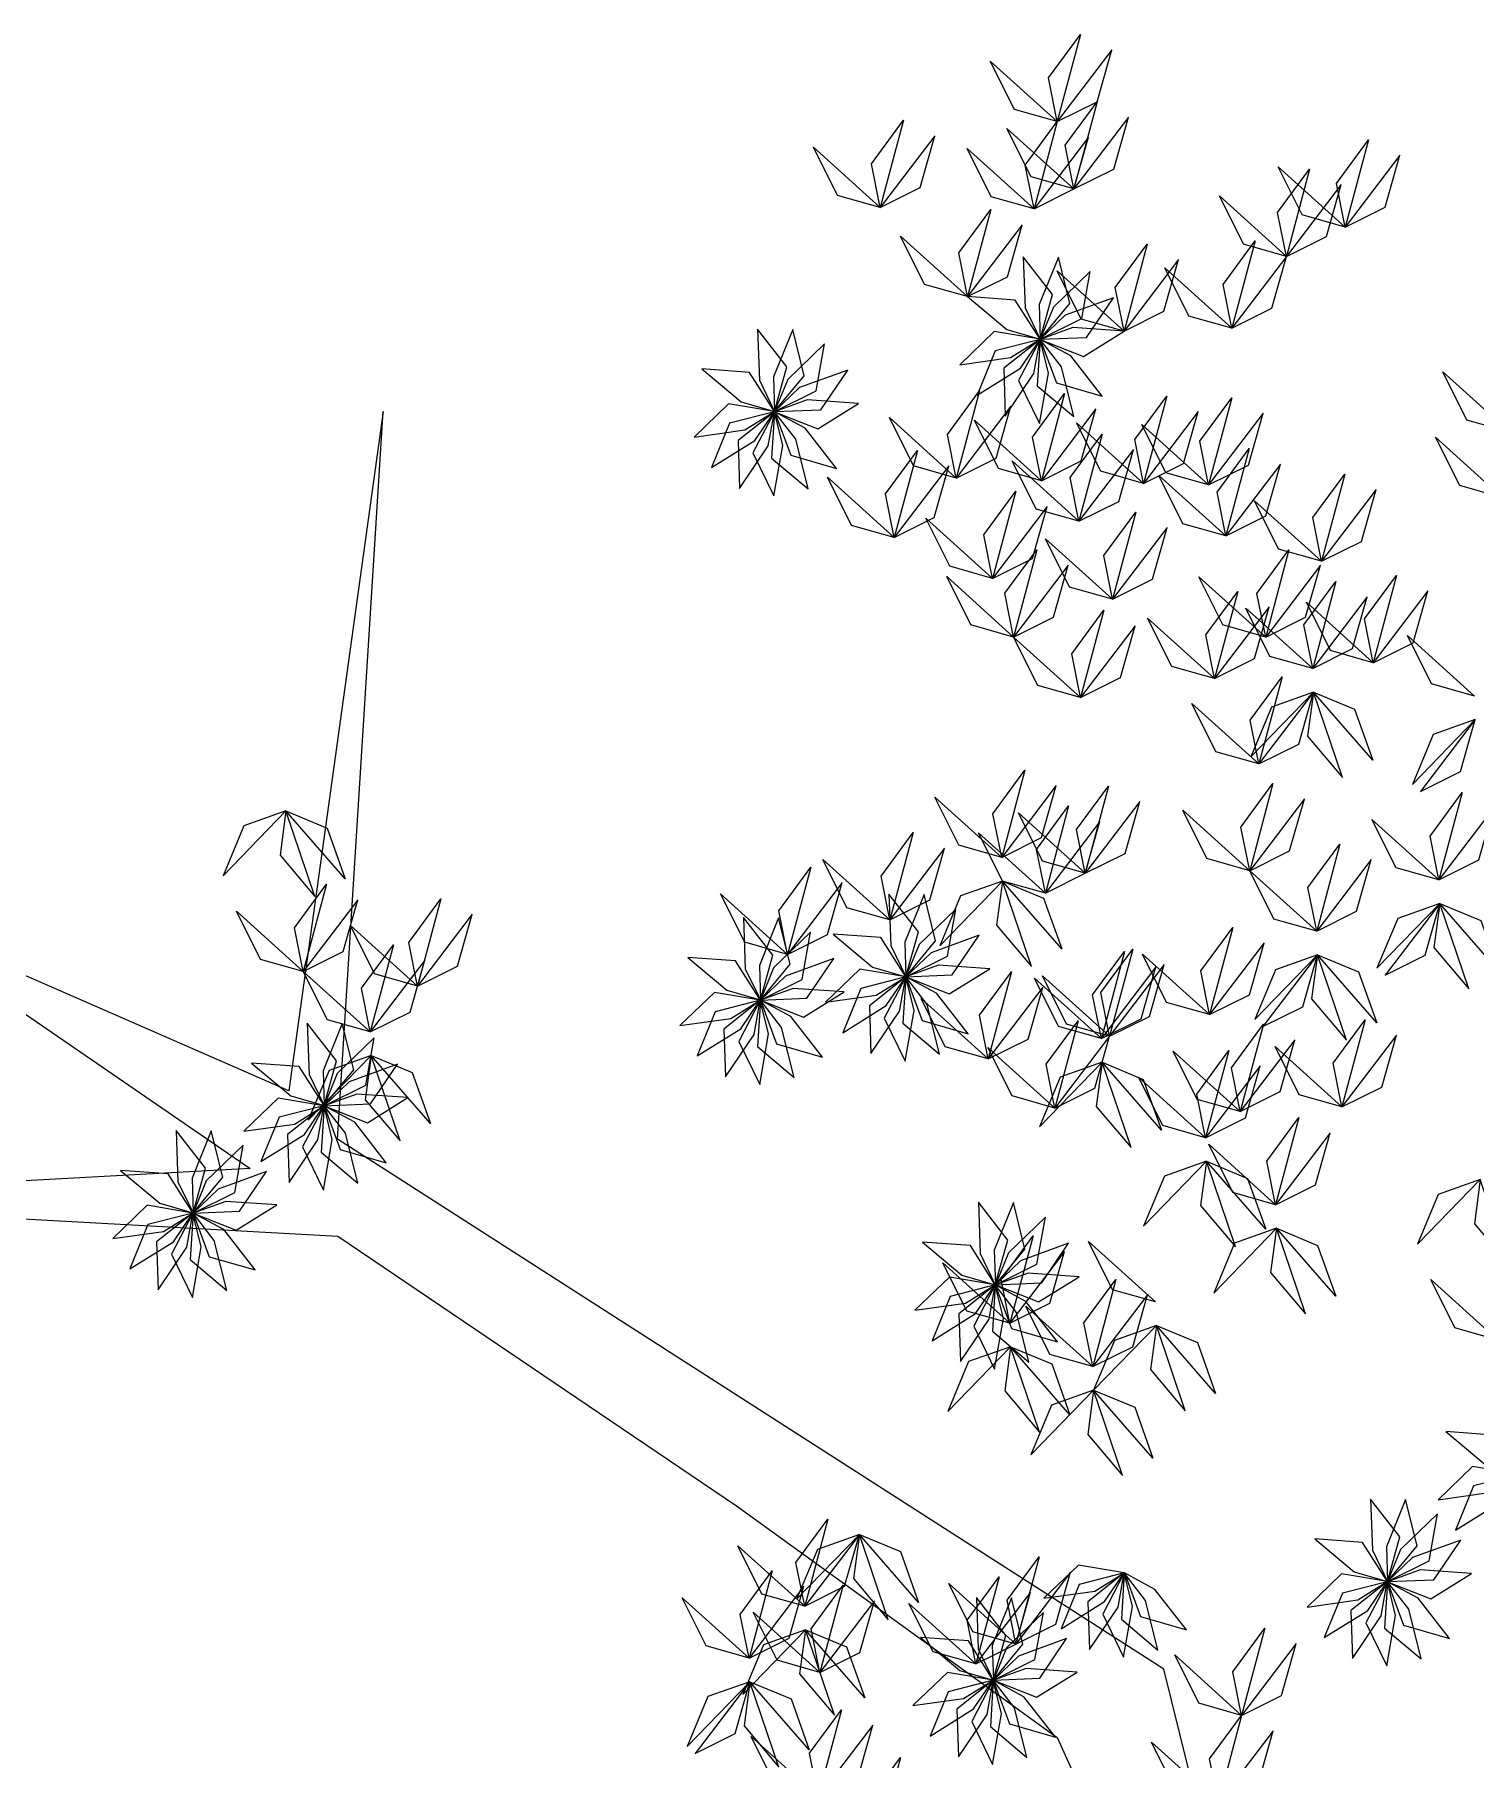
# Model space of a CAD drawing. Header units: inches. Extents: x -422522 to 22891, y -2973 to 414515.
# Drawn here: x 16651.2 to 16747, y 8158.2 to 8272.9 of the extents above; entities that cross this region are included whole.
import ezdxf

# ---------------------------------------------------------------- set-up
doc = ezdxf.new("R2010")
doc.units = ezdxf.units.IN
doc.header["$MEASUREMENT"] = 0
doc.layers.add('ARREDAMENTO', color=8, linetype='Continuous', lineweight=13)

msp = doc.modelspace()

# ---------------------------------------------------------------- linework, layer by layer
at = {"layer": 'ARREDAMENTO', "lineweight": 0}
for points in [[(16719.19974, 8267.09773), (16718.6148, 8270.00389), (16720.74221, 8272.89388), (16719.19974, 8267.09773)], [(16719.19974, 8267.09773), (16721.85356, 8268.41878), (16722.83055, 8271.8718), (16719.19974, 8267.09773)], [(16719.19974, 8267.09773), (16716.34719, 8267.90447), (16714.74764, 8271.11685), (16719.19974, 8267.09773)], [(16720.31109, 8262.62263), (16719.72616, 8265.52879), (16721.85356, 8268.41878), (16720.31109, 8262.62263)], [(16720.31109, 8262.62263), (16722.96491, 8263.94368), (16723.9419, 8267.3967), (16720.31109, 8262.62263)], [(16707.43576, 8261.39162), (16706.85083, 8264.29778), (16708.97823, 8267.18777), (16707.43576, 8261.39162)], [(16707.43576, 8261.39162), (16710.08958, 8262.71267), (16711.06657, 8266.16569), (16707.43576, 8261.39162)], [(16720.31109, 8262.62263), (16717.45854, 8263.42937), (16715.85899, 8266.64175), (16720.31109, 8262.62263)], [(16717.65728, 8261.30158), (16717.07234, 8264.20774), (16719.19974, 8267.09773), (16717.65728, 8261.30158)], [(16717.65728, 8261.30158), (16720.31109, 8262.62263), (16721.28809, 8266.07565), (16717.65728, 8261.30158)], [(16707.43576, 8261.39162), (16704.58321, 8262.19836), (16702.98366, 8265.41074), (16707.43576, 8261.39162)], [(16717.65728, 8261.30158), (16714.80472, 8262.10832), (16713.20517, 8265.3207), (16717.65728, 8261.30158)], [(16738.34617, 8260.08576), (16737.76123, 8262.99192), (16739.88863, 8265.88191), (16738.34617, 8260.08576)], [(16734.4386, 8258.1406), (16733.85366, 8261.04675), (16735.98106, 8263.93675), (16734.4386, 8258.1406)], [(16738.34617, 8260.08576), (16735.49361, 8260.8925), (16733.89406, 8264.10487), (16738.34617, 8260.08576)], [(16738.34617, 8260.08576), (16740.99998, 8261.40681), (16741.97697, 8264.85983), (16738.34617, 8260.08576)], [(16734.4386, 8258.1406), (16737.09241, 8259.46165), (16738.0694, 8262.91467), (16734.4386, 8258.1406)], [(16734.4386, 8258.1406), (16731.58604, 8258.94734), (16729.98649, 8262.15971), (16734.4386, 8258.1406)], [(16713.23215, 8255.46671), (16712.64722, 8258.37287), (16714.77462, 8261.26286), (16713.23215, 8255.46671)], [(16713.23215, 8255.46671), (16710.3796, 8256.27346), (16708.78005, 8259.48583), (16713.23215, 8255.46671)], [(16713.23215, 8255.46671), (16715.88597, 8256.78776), (16716.86296, 8260.24079), (16713.23215, 8255.46671)], [(16716.9425, 8258.11656), (16717.06163, 8254.71021), (16718.06557, 8252.63349), (16718.89525, 8255.60428), (16716.9425, 8258.11656)], [(16719.27307, 8258.09759), (16717.99641, 8254.93728), (16718.06888, 8252.63176), (16720.03516, 8255.00825), (16719.27307, 8258.09759)], [(16723.64193, 8253.16532), (16723.05699, 8256.07148), (16725.18439, 8258.96147), (16723.64193, 8253.16532)], [(16730.80779, 8253.36652), (16730.22285, 8256.27268), (16732.35025, 8259.16267), (16730.80779, 8253.36652)], [(16730.80779, 8253.36652), (16733.4616, 8254.68757), (16734.4386, 8258.1406), (16730.80779, 8253.36652)], [(16721.39443, 8257.13233), (16718.94273, 8254.7645), (16718.0712, 8252.62884), (16720.83409, 8254.00011), (16721.39443, 8257.13233)], [(16723.64193, 8253.16532), (16720.78937, 8253.97207), (16719.18982, 8257.18444), (16723.64193, 8253.16532)], [(16723.64193, 8253.16532), (16726.29574, 8254.48637), (16727.27273, 8257.9394), (16723.64193, 8253.16532)], [(16730.80779, 8253.36652), (16727.95523, 8254.17327), (16726.35568, 8257.38564), (16730.80779, 8253.36652)], [(16713.23215, 8255.46671), (16715.84328, 8253.27595), (16718.05835, 8252.63242), (16716.40579, 8255.23684), (16713.23215, 8255.46671)], [(16722.93978, 8255.38769), (16719.73696, 8254.22176), (16718.07212, 8252.62522), (16721.1539, 8252.75417), (16722.93978, 8255.38769)], [(16699.27869, 8253.30544), (16699.39782, 8249.89909), (16700.40176, 8247.82237), (16701.23144, 8250.79316), (16699.27869, 8253.30544)], [(16701.60926, 8253.28647), (16700.3326, 8250.12616), (16700.40506, 8247.82064), (16702.37135, 8250.19713), (16701.60926, 8253.28647)], [(16703.73062, 8252.32121), (16701.27892, 8249.95338), (16700.40738, 8247.81772), (16703.17028, 8249.18899), (16703.73062, 8252.32121)], [(16712.71867, 8250.93629), (16716.09391, 8251.41083), (16718.05431, 8252.62634), (16715.01307, 8253.14095), (16712.71867, 8250.93629)], [(16713.86752, 8248.90847), (16716.75794, 8250.71482), (16718.05446, 8252.62261), (16715.06684, 8251.85575), (16713.86752, 8248.90847)], [(16715.74184, 8247.52325), (16717.64766, 8250.34907), (16718.05612, 8252.61927), (16715.63871, 8250.70353), (16715.74184, 8247.52325)], [(16718.01753, 8247.02014), (16718.60922, 8250.37683), (16718.059, 8252.61689), (16716.62978, 8249.88352), (16718.01753, 8247.02014)], [(16720.30111, 8247.48614), (16719.47637, 8250.79328), (16718.06259, 8252.61589), (16717.8687, 8249.53752), (16720.30111, 8247.48614)], [(16722.19773, 8248.84066), (16720.09915, 8251.52643), (16718.06628, 8252.61643), (16719.14124, 8249.72534), (16722.19773, 8248.84066)], [(16723.64193, 8253.16532), (16720.24178, 8253.4029), (16718.0715, 8252.62154), (16720.93929, 8251.48587), (16723.64193, 8253.16532)], [(16695.56834, 8250.65559), (16698.17947, 8248.46483), (16700.39453, 8247.8213), (16698.74197, 8250.42573), (16695.56834, 8250.65559)], [(16705.27597, 8250.57657), (16702.07315, 8249.41065), (16700.40831, 8247.8141), (16703.49009, 8247.94305), (16705.27597, 8250.57657)], [(16749.28929, 8246.43924), (16746.43673, 8247.24599), (16744.83718, 8250.45836), (16749.28929, 8246.43924)], [(16712.48855, 8243.39459), (16711.90361, 8246.30074), (16714.03102, 8249.19074), (16712.48855, 8243.39459)], [(16718.14401, 8243.21754), (16717.55907, 8246.1237), (16719.68648, 8249.01369), (16718.14401, 8243.21754)], [(16695.05485, 8246.12517), (16698.43009, 8246.59971), (16700.39049, 8247.81522), (16697.34925, 8248.32983), (16695.05485, 8246.12517)], [(16696.20371, 8244.09735), (16699.09413, 8245.9037), (16700.39065, 8247.8115), (16697.40303, 8247.04463), (16696.20371, 8244.09735)], [(16698.07802, 8242.71213), (16699.98385, 8245.53795), (16700.39231, 8247.80815), (16697.9749, 8245.89241), (16698.07802, 8242.71213)], [(16700.35372, 8242.20902), (16700.94541, 8245.56571), (16700.39518, 8247.80577), (16698.96597, 8245.0724), (16700.35372, 8242.20902)], [(16702.6373, 8242.67502), (16701.81255, 8245.98216), (16700.39878, 8247.80477), (16700.20489, 8244.7264), (16702.6373, 8242.67502)], [(16704.53392, 8244.02954), (16702.43534, 8246.71532), (16700.40247, 8247.80531), (16701.47743, 8244.91422), (16704.53392, 8244.02954)], [(16705.97811, 8248.3542), (16702.57797, 8248.59179), (16700.40769, 8247.81042), (16703.27548, 8246.67475), (16705.97811, 8248.3542)], [(16712.48855, 8243.39459), (16715.14237, 8244.71564), (16716.11936, 8248.16866), (16712.48855, 8243.39459)], [(16718.14401, 8243.21754), (16720.79783, 8244.53859), (16721.77482, 8247.99161), (16718.14401, 8243.21754)], [(16724.94263, 8243.04657), (16724.3577, 8245.95272), (16726.4851, 8248.84272), (16724.94263, 8243.04657)], [(16724.94263, 8243.04657), (16727.59645, 8244.36762), (16728.57344, 8247.82064), (16724.94263, 8243.04657)], [(16729.26748, 8242.93781), (16728.68254, 8245.84396), (16730.80994, 8248.73396), (16729.26748, 8242.93781)], [(16712.48855, 8243.39459), (16709.636, 8244.20133), (16708.03645, 8247.4137), (16712.48855, 8243.39459)], [(16718.14401, 8243.21754), (16715.29146, 8244.02428), (16713.69191, 8247.23665), (16718.14401, 8243.21754)], [(16724.94263, 8243.04657), (16722.09008, 8243.85331), (16720.49053, 8247.06568), (16724.94263, 8243.04657)], [(16729.26748, 8242.93781), (16726.41492, 8243.74455), (16724.81537, 8246.95692), (16729.26748, 8242.93781)], [(16729.26748, 8242.93781), (16731.92129, 8244.25886), (16732.89829, 8247.71188), (16729.26748, 8242.93781)], [(16720.64533, 8240.52554), (16720.06039, 8243.4317), (16722.18779, 8246.32169), (16720.64533, 8240.52554)], [(16748.81052, 8242.08809), (16745.95797, 8242.89484), (16744.35842, 8246.10721), (16748.81052, 8242.08809)], [(16708.36709, 8239.44499), (16707.78216, 8242.35115), (16709.90956, 8245.24114), (16708.36709, 8239.44499)], [(16720.64533, 8240.52554), (16717.79277, 8241.33229), (16716.19322, 8244.54466), (16720.64533, 8240.52554)], [(16720.64533, 8240.52554), (16723.29914, 8241.84659), (16724.27614, 8245.29961), (16720.64533, 8240.52554)], [(16730.40875, 8239.55707), (16729.82382, 8242.46323), (16731.95122, 8245.35322), (16730.40875, 8239.55707)], [(16730.40875, 8239.55707), (16733.06257, 8240.87812), (16734.03956, 8244.33114), (16730.40875, 8239.55707)], [(16708.36709, 8239.44499), (16705.51454, 8240.25174), (16703.91499, 8243.46411), (16708.36709, 8239.44499)], [(16708.36709, 8239.44499), (16711.02091, 8240.76604), (16711.9979, 8244.21907), (16708.36709, 8239.44499)], [(16730.40875, 8239.55707), (16727.5562, 8240.36381), (16725.95665, 8243.57618), (16730.40875, 8239.55707)], [(16736.76941, 8237.86293), (16736.18447, 8240.76909), (16738.31187, 8243.65908), (16736.76941, 8237.86293)], [(16714.90407, 8236.72135), (16714.31913, 8239.62751), (16716.44653, 8242.5175), (16714.90407, 8236.72135)], [(16714.90407, 8236.72135), (16714.31913, 8239.62751), (16716.44653, 8242.5175), (16714.90407, 8236.72135)], [(16736.76941, 8237.86293), (16739.42322, 8239.18398), (16740.40022, 8242.63701), (16736.76941, 8237.86293)], [(16714.90407, 8236.72135), (16717.55788, 8238.0424), (16718.53488, 8241.49542), (16714.90407, 8236.72135)], [(16714.90407, 8236.72135), (16717.55788, 8238.0424), (16718.53488, 8241.49542), (16714.90407, 8236.72135)], [(16722.87663, 8235.34393), (16722.29169, 8238.25009), (16724.41909, 8241.14008), (16722.87663, 8235.34393)], [(16736.76941, 8237.86293), (16733.91685, 8238.66968), (16732.3173, 8241.88205), (16736.76941, 8237.86293)], [(16714.90407, 8236.72135), (16712.05151, 8237.52809), (16710.45196, 8240.74046), (16714.90407, 8236.72135)], [(16714.90407, 8236.72135), (16712.05151, 8237.52809), (16710.45196, 8240.74046), (16714.90407, 8236.72135)], [(16722.87663, 8235.34393), (16725.53044, 8236.66498), (16726.50743, 8240.11801), (16722.87663, 8235.34393)], [(16716.30078, 8232.82605), (16715.71584, 8235.73221), (16717.84324, 8238.6222), (16716.30078, 8232.82605)], [(16722.87663, 8235.34393), (16720.02407, 8236.15068), (16718.42452, 8239.36305), (16722.87663, 8235.34393)], [(16733.06255, 8232.82007), (16732.47761, 8235.72623), (16734.60501, 8238.61622), (16733.06255, 8232.82007)], [(16716.30078, 8232.82605), (16718.95459, 8234.1471), (16719.93159, 8237.60012), (16716.30078, 8232.82605)], [(16733.06255, 8232.82007), (16735.71636, 8234.14112), (16736.69336, 8237.59415), (16733.06255, 8232.82007)], [(16716.30078, 8232.82605), (16713.44822, 8233.6328), (16711.84867, 8236.84517), (16716.30078, 8232.82605)], [(16733.06255, 8232.82007), (16730.20999, 8233.62682), (16728.61044, 8236.83919), (16733.06255, 8232.82007)], [(16736.18342, 8230.73184), (16735.59848, 8233.638), (16737.72588, 8236.52799), (16736.18342, 8230.73184)], [(16740.21362, 8231.12044), (16739.62869, 8234.0266), (16741.75609, 8236.91659), (16740.21362, 8231.12044)], [(16729.66373, 8230.0671), (16729.07879, 8232.97326), (16731.20619, 8235.86325), (16729.66373, 8230.0671)], [(16740.21362, 8231.12044), (16737.36107, 8231.92718), (16735.76152, 8235.13955), (16740.21362, 8231.12044)], [(16736.18342, 8230.73184), (16738.83723, 8232.05289), (16739.81422, 8235.50592), (16736.18342, 8230.73184)], [(16740.21362, 8231.12044), (16742.86744, 8232.44149), (16743.84443, 8235.89451), (16740.21362, 8231.12044)], [(16720.75288, 8228.80693), (16720.16795, 8231.71309), (16722.29535, 8234.60308), (16720.75288, 8228.80693)], [(16729.66373, 8230.0671), (16726.81117, 8230.87385), (16725.21162, 8234.08622), (16729.66373, 8230.0671)], [(16729.66373, 8230.0671), (16732.31754, 8231.38815), (16733.29453, 8234.84117), (16729.66373, 8230.0671)], [(16736.18342, 8230.73184), (16733.33086, 8231.53859), (16731.73131, 8234.75096), (16736.18342, 8230.73184)], [(16720.75288, 8228.80693), (16717.90033, 8229.61368), (16716.30078, 8232.82605), (16720.75288, 8228.80693)], [(16720.75288, 8228.80693), (16723.4067, 8230.12798), (16724.38369, 8233.58101), (16720.75288, 8228.80693)], [(16746.93538, 8228.89974), (16744.08283, 8229.70649), (16742.48328, 8232.91886), (16746.93538, 8228.89974)], [(16732.60497, 8224.39078), (16732.02003, 8227.29694), (16734.14744, 8230.18693), (16732.60497, 8224.39078)], [(16732.60497, 8224.39078), (16729.75242, 8225.19753), (16728.15286, 8228.4099), (16732.60497, 8224.39078)], [(16736.23578, 8229.16486), (16733.44344, 8228.16948), (16732.06191, 8224.8575), (16736.23578, 8229.16486)], [(16732.60497, 8224.39078), (16735.25879, 8225.71183), (16736.23578, 8229.16486), (16732.60497, 8224.39078)], [(16732.60497, 8224.39078), (16735.25879, 8225.71183), (16736.23578, 8229.16486), (16732.60497, 8224.39078)], [(16736.23578, 8229.16486), (16735.84615, 8226.22613), (16738.16173, 8223.48461), (16736.23578, 8229.16486)], [(16736.23578, 8229.16486), (16738.97186, 8228.02391), (16740.17719, 8224.64381), (16736.23578, 8229.16486)], [(16746.98775, 8227.33276), (16744.19541, 8226.33738), (16742.81387, 8223.0254), (16746.98775, 8227.33276)], [(16743.35694, 8222.55868), (16746.01075, 8223.87973), (16746.98775, 8227.33276), (16743.35694, 8222.55868)], [(16715.50664, 8218.1686), (16714.9217, 8221.07476), (16717.04911, 8223.96475), (16715.50664, 8218.1686)], [(16715.50664, 8218.1686), (16718.16046, 8219.48965), (16719.13745, 8222.94268), (16715.50664, 8218.1686)], [(16721.06537, 8217.11592), (16720.48044, 8220.02208), (16722.60784, 8222.91207), (16721.06537, 8217.11592)], [(16731.99895, 8217.28432), (16731.41401, 8220.19048), (16733.54141, 8223.08047), (16731.99895, 8217.28432)], [(16744.57831, 8216.68149), (16743.99337, 8219.58765), (16746.12077, 8222.47764), (16744.57831, 8216.68149)], [(16715.50664, 8218.1686), (16712.65409, 8218.97535), (16711.05454, 8222.18772), (16715.50664, 8218.1686)], [(16718.41156, 8215.79487), (16717.82662, 8218.70103), (16719.95402, 8221.59102), (16718.41156, 8215.79487)], [(16721.06537, 8217.11592), (16723.71919, 8218.43697), (16724.69618, 8221.89), (16721.06537, 8217.11592)], [(16731.99895, 8217.28432), (16734.65276, 8218.60537), (16735.62976, 8222.0584), (16731.99895, 8217.28432)], [(16744.57831, 8216.68149), (16747.23213, 8218.00254), (16748.20912, 8221.45556), (16744.57831, 8216.68149)], [(16667.91526, 8221.25892), (16665.12293, 8220.26354), (16663.74139, 8216.95156), (16667.91526, 8221.25892)], [(16667.91526, 8221.25892), (16667.52564, 8218.32019), (16669.84122, 8215.57867), (16667.91526, 8221.25892)], [(16667.91526, 8221.25892), (16670.65135, 8220.11797), (16671.85668, 8216.73787), (16667.91526, 8221.25892)], [(16721.06537, 8217.11592), (16718.21282, 8217.92267), (16716.61327, 8221.13504), (16721.06537, 8217.11592)], [(16718.41156, 8215.79487), (16721.06537, 8217.11592), (16722.04237, 8220.56895), (16718.41156, 8215.79487)], [(16731.99895, 8217.28432), (16729.14639, 8218.09107), (16727.54684, 8221.30344), (16731.99895, 8217.28432)], [(16744.57831, 8216.68149), (16741.72576, 8217.48824), (16740.1262, 8220.70061), (16744.57831, 8216.68149)], [(16708.07254, 8214.02058), (16707.48761, 8216.92674), (16709.61501, 8219.81673), (16708.07254, 8214.02058)], [(16718.41156, 8215.79487), (16715.559, 8216.60162), (16713.95945, 8219.81399), (16718.41156, 8215.79487)], [(16736.45105, 8213.2652), (16735.86612, 8216.17136), (16737.99352, 8219.06135), (16736.45105, 8213.2652)], [(16708.07254, 8214.02058), (16705.21999, 8214.82733), (16703.62044, 8218.0397), (16708.07254, 8214.02058)], [(16708.07254, 8214.02058), (16710.72636, 8215.34163), (16711.70335, 8218.79466), (16708.07254, 8214.02058)], [(16736.45105, 8213.2652), (16739.10487, 8214.58625), (16740.08186, 8218.03928), (16736.45105, 8213.2652)], [(16701.27223, 8211.72021), (16700.68729, 8214.62636), (16702.81469, 8217.51636), (16701.27223, 8211.72021)], [(16736.45105, 8213.2652), (16733.5985, 8214.07195), (16731.99895, 8217.28432), (16736.45105, 8213.2652)], [(16669.07322, 8210.58498), (16668.48829, 8213.49114), (16670.61569, 8216.38113), (16669.07322, 8210.58498)], [(16701.27223, 8211.72021), (16698.41967, 8212.52695), (16696.82012, 8215.73932), (16701.27223, 8211.72021)], [(16701.27223, 8211.72021), (16703.92604, 8213.04126), (16704.90304, 8216.49428), (16701.27223, 8211.72021)], [(16708.01298, 8215.72376), (16708.13211, 8212.31741), (16709.13605, 8210.24069), (16709.96573, 8213.21148), (16708.01298, 8215.72376)], [(16710.34354, 8215.70479), (16709.06689, 8212.54448), (16709.13935, 8210.23896), (16711.10564, 8212.61545), (16710.34354, 8215.70479)], [(16715.559, 8216.60162), (16712.76667, 8215.60624), (16711.38513, 8212.29426), (16715.559, 8216.60162)], [(16715.559, 8216.60162), (16715.16938, 8213.66289), (16717.48496, 8210.92137), (16715.559, 8216.60162)], [(16715.559, 8216.60162), (16718.29509, 8215.46067), (16719.50041, 8212.08057), (16715.559, 8216.60162)], [(16669.07322, 8210.58498), (16666.22067, 8211.39173), (16664.62112, 8214.6041), (16669.07322, 8210.58498)], [(16669.07322, 8210.58498), (16671.72704, 8211.90603), (16672.70403, 8215.35906), (16669.07322, 8210.58498)], [(16676.66764, 8209.61343), (16676.0827, 8212.51959), (16678.21011, 8215.40958), (16676.66764, 8209.61343)], [(16712.46491, 8214.73953), (16710.01321, 8212.3717), (16709.14167, 8210.23604), (16711.90456, 8211.60731), (16712.46491, 8214.73953)], [(16744.63067, 8215.1145), (16741.83834, 8214.11913), (16740.4568, 8210.80714), (16744.63067, 8215.1145)], [(16740.99986, 8210.34043), (16743.65368, 8211.66148), (16744.63067, 8215.1145), (16740.99986, 8210.34043)], [(16744.63067, 8215.1145), (16744.24105, 8212.17578), (16746.55663, 8209.43425), (16744.63067, 8215.1145)], [(16744.63067, 8215.1145), (16747.36676, 8213.97356), (16748.57208, 8210.59346), (16744.63067, 8215.1145)], [(16676.66764, 8209.61343), (16673.81509, 8210.42017), (16672.21554, 8213.63255), (16676.66764, 8209.61343)], [(16676.66764, 8209.61343), (16679.32146, 8210.93448), (16680.29845, 8214.3875), (16676.66764, 8209.61343)], [(16698.3412, 8214.17331), (16698.46033, 8210.76695), (16699.46427, 8208.69024), (16700.29395, 8211.66103), (16698.3412, 8214.17331)], [(16700.67177, 8214.15434), (16699.39511, 8210.99402), (16699.46758, 8208.68851), (16701.43386, 8211.065), (16700.67177, 8214.15434)], [(16729.32144, 8207.71668), (16728.7365, 8210.62284), (16730.8639, 8213.51283), (16729.32144, 8207.71668)], [(16673.52533, 8206.56587), (16672.94039, 8209.47202), (16675.06779, 8212.36202), (16673.52533, 8206.56587)], [(16702.79313, 8213.18908), (16700.34143, 8210.82125), (16699.4699, 8208.68558), (16702.23279, 8210.05686), (16702.79313, 8213.18908)], [(16704.30263, 8213.07391), (16706.91376, 8210.88315), (16709.12882, 8210.23962), (16707.47626, 8212.84404), (16704.30263, 8213.07391)], [(16714.01026, 8212.99489), (16710.80744, 8211.82896), (16709.1426, 8210.23242), (16712.22437, 8210.36137), (16714.01026, 8212.99489)], [(16729.32144, 8207.71668), (16731.97525, 8209.03773), (16732.95225, 8212.49076), (16729.32144, 8207.71668)], [(16673.52533, 8206.56587), (16676.17915, 8207.88692), (16677.15614, 8211.33994), (16673.52533, 8206.56587)], [(16694.63085, 8211.52346), (16697.24198, 8209.3327), (16699.45705, 8208.68917), (16697.80449, 8211.29359), (16694.63085, 8211.52346)], [(16704.33848, 8211.44443), (16701.13566, 8210.27851), (16699.47082, 8208.68197), (16702.5526, 8208.81092), (16704.33848, 8211.44443)], [(16714.7124, 8210.77252), (16711.31226, 8211.0101), (16709.14198, 8210.22874), (16712.00977, 8209.09307), (16714.7124, 8210.77252)], [(16722.13493, 8206.11996), (16721.54999, 8209.02612), (16723.67739, 8211.91611), (16722.13493, 8206.11996)], [(16722.67578, 8206.27949), (16722.09085, 8209.18565), (16724.21825, 8212.07564), (16722.67578, 8206.27949)], [(16722.67578, 8206.27949), (16725.3296, 8207.60054), (16726.30659, 8211.05356), (16722.67578, 8206.27949)], [(16729.32144, 8207.71668), (16726.46888, 8208.52343), (16724.86933, 8211.7358), (16729.32144, 8207.71668)], [(16736.50342, 8211.69822), (16733.71108, 8210.70284), (16732.32955, 8207.39086), (16736.50342, 8211.69822)], [(16732.87261, 8206.92414), (16735.52642, 8208.24519), (16736.50342, 8211.69822), (16732.87261, 8206.92414)], [(16736.50342, 8211.69822), (16736.11379, 8208.75949), (16738.42937, 8206.01797), (16736.50342, 8211.69822)], [(16736.50342, 8211.69822), (16739.2395, 8210.55727), (16740.44483, 8207.17717), (16736.50342, 8211.69822)], [(16673.52533, 8206.56587), (16670.67278, 8207.37261), (16669.07322, 8210.58498), (16673.52533, 8206.56587)], [(16703.78914, 8208.54349), (16707.16438, 8209.01803), (16709.12478, 8210.23354), (16706.08354, 8210.74815), (16703.78914, 8208.54349)], [(16704.938, 8206.51567), (16707.82842, 8208.32202), (16709.12494, 8210.22981), (16706.13732, 8209.46295), (16704.938, 8206.51567)], [(16706.81231, 8205.13045), (16708.71814, 8207.95627), (16709.1266, 8210.22647), (16706.70918, 8208.31073), (16706.81231, 8205.13045)], [(16709.08801, 8204.62734), (16709.6797, 8207.98403), (16709.12947, 8210.22409), (16707.70026, 8207.49072), (16709.08801, 8204.62734)], [(16711.37159, 8205.09334), (16710.54684, 8208.40048), (16709.13307, 8210.22309), (16708.93918, 8207.14472), (16711.37159, 8205.09334)], [(16713.26821, 8206.44786), (16711.16963, 8209.13363), (16709.13676, 8210.22363), (16710.21172, 8207.33254), (16713.26821, 8206.44786)], [(16714.6088, 8204.77101), (16714.02386, 8207.67716), (16716.15126, 8210.56716), (16714.6088, 8204.77101)], [(16722.13493, 8206.11996), (16719.28237, 8206.92671), (16717.68282, 8210.13908), (16722.13493, 8206.11996)], [(16722.67578, 8206.27949), (16719.82323, 8207.08624), (16718.22368, 8210.29861), (16722.67578, 8206.27949)], [(16722.13493, 8206.11996), (16724.78874, 8207.44101), (16725.76573, 8210.89404), (16722.13493, 8206.11996)], [(16694.11737, 8206.99304), (16697.49261, 8207.46758), (16699.45301, 8208.68309), (16696.41177, 8209.1977), (16694.11737, 8206.99304)], [(16705.04063, 8209.22207), (16701.64048, 8209.45965), (16699.4702, 8208.67829), (16702.33799, 8207.54262), (16705.04063, 8209.22207)], [(16714.6088, 8204.77101), (16711.75625, 8205.57775), (16710.15669, 8208.79012), (16714.6088, 8204.77101)], [(16714.6088, 8204.77101), (16717.26262, 8206.09206), (16718.23961, 8209.54508), (16714.6088, 8204.77101)], [(16695.26622, 8204.96522), (16698.15664, 8206.77157), (16699.45316, 8208.67936), (16696.46554, 8207.91249), (16695.26622, 8204.96522)], [(16697.14054, 8203.58), (16699.04636, 8206.40582), (16699.45482, 8208.67602), (16697.03741, 8206.76027), (16697.14054, 8203.58)], [(16699.41623, 8203.07689), (16700.00792, 8206.43357), (16699.4577, 8208.67364), (16698.02848, 8205.94027), (16699.41623, 8203.07689)], [(16701.69981, 8203.54288), (16700.87507, 8206.85003), (16699.46129, 8208.67264), (16699.2674, 8205.59426), (16701.69981, 8203.54288)], [(16703.59643, 8204.89741), (16701.49785, 8207.58318), (16699.46498, 8208.67318), (16700.53994, 8205.78209), (16703.59643, 8204.89741)], [(16669.3341, 8207.14768), (16669.45323, 8203.74132), (16670.45717, 8201.66461), (16671.28685, 8204.6354), (16669.3341, 8207.14768)], [(16671.66467, 8207.12871), (16670.38801, 8203.96839), (16670.46048, 8201.66288), (16672.42676, 8204.03937), (16671.66467, 8207.12871)], [(16719.04498, 8201.50542), (16718.46004, 8204.41157), (16720.58744, 8207.30157), (16719.04498, 8201.50542)], [(16731.36097, 8201.27666), (16730.77603, 8204.18282), (16732.90343, 8207.07281), (16731.36097, 8201.27666)], [(16738.13052, 8201.57648), (16737.54558, 8204.48264), (16739.67298, 8207.37263), (16738.13052, 8201.57648)], [(16673.78603, 8206.16345), (16671.33433, 8203.79562), (16670.46279, 8201.65995), (16673.22569, 8203.03123), (16673.78603, 8206.16345)], [(16719.04498, 8201.50542), (16716.19242, 8202.31216), (16714.59287, 8205.52453), (16719.04498, 8201.50542)], [(16719.04498, 8201.50542), (16721.69879, 8202.82647), (16722.67578, 8206.27949), (16719.04498, 8201.50542)], [(16731.36097, 8201.27666), (16728.50841, 8202.08341), (16726.90886, 8205.29578), (16731.36097, 8201.27666)], [(16729.06454, 8199.53053), (16728.47961, 8202.43668), (16730.60701, 8205.32668), (16729.06454, 8199.53053)], [(16731.36097, 8201.27666), (16734.01478, 8202.59771), (16734.99178, 8206.05074), (16731.36097, 8201.27666)], [(16738.13052, 8201.57648), (16735.27796, 8202.38323), (16733.67841, 8205.5956), (16738.13052, 8201.57648)], [(16738.13052, 8201.57648), (16740.78433, 8202.89753), (16741.76133, 8206.35055), (16738.13052, 8201.57648)], [(16665.62375, 8204.49783), (16668.23488, 8202.30706), (16670.44995, 8201.66354), (16668.79738, 8204.26796), (16665.62375, 8204.49783)], [(16673.57769, 8204.99888), (16670.78536, 8204.0035), (16669.40382, 8200.69152), (16673.57769, 8204.99888)], [(16675.33138, 8204.4188), (16672.12856, 8203.25288), (16670.46372, 8201.65634), (16673.5455, 8201.78529), (16675.33138, 8204.4188)], [(16673.57769, 8204.99888), (16673.18807, 8202.06015), (16675.50365, 8199.31863), (16673.57769, 8204.99888)], [(16673.57769, 8204.99888), (16676.31378, 8203.85794), (16677.5191, 8200.47783), (16673.57769, 8204.99888)], [(16722.18729, 8204.55298), (16719.39495, 8203.5576), (16718.01342, 8200.24562), (16722.18729, 8204.55298)], [(16722.18729, 8204.55298), (16721.79766, 8201.61425), (16724.11324, 8198.87273), (16722.18729, 8204.55298)], [(16722.18729, 8204.55298), (16724.92337, 8203.41203), (16726.1287, 8200.03193), (16722.18729, 8204.55298)], [(16729.06454, 8199.53053), (16731.71836, 8200.85158), (16732.69535, 8204.3046), (16729.06454, 8199.53053)], [(16729.06454, 8199.53053), (16726.21199, 8200.33727), (16724.61244, 8203.54964), (16729.06454, 8199.53053)], [(16665.11027, 8199.96741), (16668.4855, 8200.44195), (16670.44591, 8201.65746), (16667.40466, 8202.17207), (16665.11027, 8199.96741)], [(16676.03352, 8202.19644), (16672.63338, 8202.43402), (16670.4631, 8201.65266), (16673.33089, 8200.51699), (16676.03352, 8202.19644)], [(16666.25912, 8197.93959), (16669.14954, 8199.74594), (16670.44606, 8201.65373), (16667.45844, 8200.88686), (16666.25912, 8197.93959)], [(16668.13344, 8196.55437), (16670.03926, 8199.38019), (16670.44772, 8201.65039), (16668.03031, 8199.73464), (16668.13344, 8196.55437)], [(16670.40913, 8196.05126), (16671.00082, 8199.40794), (16670.4506, 8201.64801), (16669.02138, 8198.91464), (16670.40913, 8196.05126)], [(16672.69271, 8196.51725), (16671.86796, 8199.8244), (16670.45419, 8201.64701), (16670.2603, 8198.56863), (16672.69271, 8196.51725)], [(16674.58933, 8197.87178), (16672.49075, 8200.55755), (16670.45788, 8201.64755), (16671.53284, 8198.75646), (16674.58933, 8197.87178)], [(16733.72197, 8195.07462), (16733.13703, 8197.98078), (16735.26443, 8200.87077), (16733.72197, 8195.07462)], [(16660.62243, 8200.01052), (16660.74156, 8196.60417), (16661.7455, 8194.52745), (16662.57518, 8197.49824), (16660.62243, 8200.01052)], [(16662.953, 8199.99155), (16661.67634, 8196.83124), (16661.74881, 8194.52572), (16663.71509, 8196.90221), (16662.953, 8199.99155)], [(16733.72197, 8195.07462), (16736.37578, 8196.39567), (16737.35278, 8199.8487), (16733.72197, 8195.07462)], [(16665.07436, 8199.02629), (16662.62266, 8196.65846), (16661.75112, 8194.5228), (16664.51402, 8195.89407), (16665.07436, 8199.02629)], [(16733.72197, 8195.07462), (16730.86941, 8195.88137), (16729.26986, 8199.09374), (16733.72197, 8195.07462)], [(16656.91208, 8197.36067), (16659.52321, 8195.16991), (16661.73828, 8194.52639), (16660.08572, 8197.13081), (16656.91208, 8197.36067)], [(16666.61971, 8197.28165), (16663.41689, 8196.11573), (16661.75205, 8194.51918), (16664.83383, 8194.64813), (16666.61971, 8197.28165)], [(16729.11691, 8197.96354), (16726.32457, 8196.96817), (16724.94304, 8193.65618), (16729.11691, 8197.96354)], [(16729.11691, 8197.96354), (16728.72728, 8195.02482), (16731.04286, 8192.28329), (16729.11691, 8197.96354)], [(16729.11691, 8197.96354), (16731.85299, 8196.8226), (16733.05832, 8193.4425), (16729.11691, 8197.96354)], [(16747.32549, 8196.74883), (16744.53315, 8195.75346), (16743.15161, 8192.44147), (16747.32549, 8196.74883)], [(16747.32549, 8196.74883), (16746.93586, 8193.81011), (16749.25144, 8191.06858), (16747.32549, 8196.74883)], [(16656.3986, 8192.83025), (16659.77384, 8193.30479), (16661.73424, 8194.52031), (16658.693, 8195.03491), (16656.3986, 8192.83025)], [(16667.32186, 8195.05928), (16663.92171, 8195.29687), (16661.75143, 8194.5155), (16664.61922, 8193.37983), (16667.32186, 8195.05928)], [(16713.95883, 8195.23867), (16714.07796, 8191.83232), (16715.0819, 8189.7556), (16715.91158, 8192.72639), (16713.95883, 8195.23867)], [(16716.2894, 8195.2197), (16715.01274, 8192.05939), (16715.08521, 8189.75387), (16717.05149, 8192.13036), (16716.2894, 8195.2197)], [(16657.54745, 8190.80244), (16660.43787, 8192.60878), (16661.73439, 8194.51658), (16658.74677, 8193.74971), (16657.54745, 8190.80244)], [(16659.42177, 8189.41721), (16661.32759, 8192.24303), (16661.73605, 8194.51323), (16659.31864, 8192.59749), (16659.42177, 8189.41721)], [(16661.69746, 8188.9141), (16662.28915, 8192.27079), (16661.73893, 8194.51085), (16660.30971, 8191.77748), (16661.69746, 8188.9141)], [(16663.98104, 8189.3801), (16663.1563, 8192.68725), (16661.74252, 8194.50985), (16661.54863, 8191.43148), (16663.98104, 8189.3801)], [(16665.87766, 8190.73462), (16663.77908, 8193.4204), (16661.74621, 8194.5104), (16662.82117, 8191.6193), (16665.87766, 8190.73462)], [(16718.41076, 8194.25444), (16715.95906, 8191.88661), (16715.08752, 8189.75095), (16717.85042, 8191.12222), (16718.41076, 8194.25444)], [(16716.04887, 8187.20092), (16715.46394, 8190.10708), (16717.59134, 8192.99707), (16716.04887, 8187.20092)], [(16733.77433, 8193.50764), (16730.98199, 8192.51226), (16729.60046, 8189.20028), (16733.77433, 8193.50764)], [(16733.77433, 8193.50764), (16733.3847, 8190.56891), (16735.70029, 8187.82739), (16733.77433, 8193.50764)], [(16733.77433, 8193.50764), (16736.51041, 8192.3667), (16737.71574, 8188.98659), (16733.77433, 8193.50764)], [(16710.24848, 8192.58882), (16712.85961, 8190.39806), (16715.07468, 8189.75453), (16713.42211, 8192.35896), (16710.24848, 8192.58882)], [(16719.95611, 8192.5098), (16716.75329, 8191.34387), (16715.08845, 8189.74733), (16718.17023, 8189.87628), (16719.95611, 8192.5098)], [(16716.04887, 8187.20092), (16718.70269, 8188.52197), (16719.67968, 8191.975), (16716.04887, 8187.20092)], [(16725.7366, 8188.61741), (16722.88404, 8189.42416), (16721.28449, 8192.63653), (16725.7366, 8188.61741)], [(16716.04887, 8187.20092), (16713.19632, 8188.00767), (16711.59677, 8191.22004), (16716.04887, 8187.20092)], [(16720.65825, 8190.28743), (16717.25811, 8190.52501), (16715.08783, 8189.74365), (16717.95562, 8188.60798), (16720.65825, 8190.28743)], [(16709.735, 8188.0584), (16713.11024, 8188.53294), (16715.07064, 8189.74845), (16712.02939, 8190.26306), (16709.735, 8188.0584)], [(16710.88385, 8186.03058), (16713.77427, 8187.83693), (16715.07079, 8189.74473), (16712.08317, 8188.97786), (16710.88385, 8186.03058)], [(16712.75817, 8184.64536), (16714.66399, 8187.47118), (16715.07245, 8189.74138), (16712.65504, 8187.82564), (16712.75817, 8184.64536)], [(16715.03386, 8184.14225), (16715.62555, 8187.49894), (16715.07533, 8189.739), (16713.64611, 8187.00563), (16715.03386, 8184.14225)], [(16717.31744, 8184.60825), (16716.49269, 8187.91539), (16715.07892, 8189.738), (16714.88503, 8186.65963), (16717.31744, 8184.60825)], [(16719.21406, 8185.96277), (16717.11548, 8188.64854), (16715.08261, 8189.73854), (16716.15757, 8186.84745), (16719.21406, 8185.96277)], [(16721.56273, 8184.31005), (16720.97779, 8187.21621), (16723.10519, 8190.1062), (16721.56273, 8184.31005)], [(16748.48344, 8186.0749), (16745.63089, 8186.88165), (16744.03134, 8190.09402), (16748.48344, 8186.0749)], [(16721.56273, 8184.31005), (16718.71017, 8185.11679), (16717.11062, 8188.32917), (16721.56273, 8184.31005)], [(16721.56273, 8184.31005), (16724.21654, 8185.6311), (16725.19354, 8189.08412), (16721.56273, 8184.31005)], [(16725.78896, 8187.05042), (16722.99663, 8186.05505), (16721.61509, 8182.74306), (16725.78896, 8187.05042)], [(16725.78896, 8187.05042), (16725.39933, 8184.1117), (16727.71492, 8181.37017), (16725.78896, 8187.05042)], [(16725.78896, 8187.05042), (16728.52505, 8185.90948), (16729.73037, 8182.52938), (16725.78896, 8187.05042)], [(16716.10124, 8185.63394), (16713.3089, 8184.63856), (16711.92737, 8181.32658), (16716.10124, 8185.63394)], [(16716.10124, 8185.63394), (16715.71161, 8182.69521), (16718.02719, 8179.95369), (16716.10124, 8185.63394)], [(16716.10124, 8185.63394), (16718.83732, 8184.49299), (16720.04265, 8181.11289), (16716.10124, 8185.63394)], [(16721.61509, 8182.74306), (16718.82275, 8181.74769), (16717.44122, 8178.4357), (16721.61509, 8182.74306)], [(16721.61509, 8182.74306), (16721.22546, 8179.80434), (16723.54105, 8177.06281), (16721.61509, 8182.74306)], [(16721.61509, 8182.74306), (16724.35117, 8181.60212), (16725.5565, 8178.22202), (16721.61509, 8182.74306)], [(16745.03397, 8179.98775), (16747.6451, 8177.79698), (16749.86017, 8177.15346), (16748.2076, 8179.75788), (16745.03397, 8179.98775)], [(16744.52049, 8175.45733), (16747.89573, 8175.93186), (16749.85613, 8177.14738), (16746.81488, 8177.66198), (16744.52049, 8175.45733)], [(16745.66934, 8173.42951), (16748.55976, 8175.23586), (16749.85628, 8177.14365), (16746.86866, 8176.37678), (16745.66934, 8173.42951)], [(16740.03265, 8175.50044), (16740.15178, 8172.09409), (16741.15572, 8170.01737), (16741.9854, 8172.98816), (16740.03265, 8175.50044)], [(16742.36322, 8175.48147), (16741.08656, 8172.32116), (16741.15903, 8170.01564), (16743.12531, 8172.39213), (16742.36322, 8175.48147)], [(16744.48458, 8174.51621), (16742.03288, 8172.14838), (16741.16135, 8170.01272), (16743.92424, 8171.38399), (16744.48458, 8174.51621)], [(16702.41086, 8168.37795), (16701.82592, 8171.28411), (16703.95332, 8174.1741), (16702.41086, 8168.37795)], [(16706.04167, 8173.15202), (16703.24933, 8172.15665), (16701.8678, 8168.84466), (16706.04167, 8173.15202)], [(16702.41086, 8168.37795), (16705.06467, 8169.699), (16706.04167, 8173.15202), (16702.41086, 8168.37795)], [(16706.04167, 8173.15202), (16705.65204, 8170.2133), (16707.96762, 8167.47177), (16706.04167, 8173.15202)], [(16706.04167, 8173.15202), (16708.77775, 8172.01108), (16709.98308, 8168.63098), (16706.04167, 8173.15202)], [(16702.41086, 8168.37795), (16699.5583, 8169.1847), (16697.95875, 8172.39707), (16702.41086, 8168.37795)], [(16736.3223, 8172.85059), (16738.93343, 8170.65983), (16741.1485, 8170.01631), (16739.49594, 8172.62073), (16736.3223, 8172.85059)], [(16746.02993, 8172.77157), (16742.82711, 8171.60565), (16741.16227, 8170.0091), (16744.24405, 8170.13805), (16746.02993, 8172.77157)], [(16716.4463, 8165.8634), (16715.86136, 8168.76956), (16717.98876, 8171.65955), (16716.4463, 8165.8634)], [(16718.31313, 8168.9068), (16721.68837, 8169.38133), (16723.64877, 8170.59685), (16720.60752, 8171.11145), (16718.31313, 8168.9068)], [(16698.71308, 8164.92447), (16698.12814, 8167.83063), (16700.25554, 8170.72062), (16698.71308, 8164.92447)], [(16703.4262, 8163.97084), (16702.84126, 8166.877), (16704.96866, 8169.76699), (16703.4262, 8163.97084)], [(16716.4463, 8165.8634), (16713.59374, 8166.67015), (16711.99419, 8169.88252), (16716.4463, 8165.8634)], [(16713.79248, 8164.54235), (16713.20754, 8167.44851), (16715.33494, 8170.3385), (16713.79248, 8164.54235)], [(16716.4463, 8165.8634), (16719.10011, 8167.18445), (16720.0771, 8170.63747), (16716.4463, 8165.8634)], [(16719.46198, 8166.87898), (16722.3524, 8168.68533), (16723.64892, 8170.59312), (16720.6613, 8169.82625), (16719.46198, 8166.87898)], [(16721.3363, 8165.49376), (16723.24212, 8168.31958), (16723.65058, 8170.58978), (16721.23317, 8168.67403), (16721.3363, 8165.49376)], [(16723.61199, 8164.99065), (16724.20368, 8168.34733), (16723.65346, 8170.5874), (16722.22424, 8167.85403), (16723.61199, 8164.99065)], [(16725.89557, 8165.45664), (16725.07082, 8168.76379), (16723.65705, 8170.5864), (16723.46316, 8167.50802), (16725.89557, 8165.45664)], [(16727.79219, 8166.81117), (16725.69361, 8169.49694), (16723.66074, 8170.58694), (16724.7357, 8167.69585), (16727.79219, 8166.81117)], [(16735.80882, 8168.32017), (16739.18406, 8168.79471), (16741.14446, 8170.01022), (16738.10322, 8170.52483), (16735.80882, 8168.32017)], [(16736.95767, 8166.29235), (16739.84809, 8168.0987), (16741.14461, 8170.0065), (16738.15699, 8169.23963), (16736.95767, 8166.29235)], [(16738.83199, 8164.90713), (16740.73781, 8167.73295), (16741.14627, 8170.00315), (16738.72886, 8168.08741), (16738.83199, 8164.90713)], [(16741.10768, 8164.40402), (16741.69937, 8167.76071), (16741.14915, 8170.00077), (16739.71993, 8167.2674), (16741.10768, 8164.40402)], [(16743.39126, 8164.87002), (16742.56652, 8168.17716), (16741.15274, 8169.99977), (16740.95885, 8166.9214), (16743.39126, 8164.87002)], [(16745.28788, 8166.22454), (16743.1893, 8168.91032), (16741.15643, 8170.00031), (16742.23139, 8167.10922), (16745.28788, 8166.22454)], [(16746.73208, 8170.5492), (16743.33193, 8170.78679), (16741.16165, 8170.00542), (16744.02944, 8168.86975), (16746.73208, 8170.5492)], [(16698.71308, 8164.92447), (16695.86052, 8165.73121), (16694.26097, 8168.94359), (16698.71308, 8164.92447)], [(16698.71308, 8164.92447), (16701.36689, 8166.24552), (16702.34388, 8169.69854), (16698.71308, 8164.92447)], [(16703.4262, 8163.97084), (16706.08001, 8165.29189), (16707.05701, 8168.74491), (16703.4262, 8163.97084)], [(16713.79248, 8164.54235), (16716.4463, 8165.8634), (16717.42329, 8169.31642), (16713.79248, 8164.54235)], [(16713.82529, 8168.94991), (16713.94442, 8165.54356), (16714.94836, 8163.46684), (16715.77804, 8166.43763), (16713.82529, 8168.94991)], [(16716.15586, 8168.93094), (16714.8792, 8165.77063), (16714.95167, 8163.46511), (16716.91795, 8165.8416), (16716.15586, 8168.93094)], [(16703.4262, 8163.97084), (16700.57364, 8164.77759), (16698.97409, 8167.98996), (16703.4262, 8163.97084)], [(16713.79248, 8164.54235), (16710.93993, 8165.3491), (16709.34037, 8168.56147), (16713.79248, 8164.54235)], [(16718.27722, 8167.96568), (16715.82552, 8165.59785), (16714.95398, 8163.46219), (16717.71688, 8164.83346), (16718.27722, 8167.96568)], [(16702.46322, 8166.81096), (16699.67089, 8165.81559), (16698.28935, 8162.5036), (16702.46322, 8166.81096)], [(16702.46322, 8166.81096), (16702.07359, 8163.87224), (16704.38918, 8161.13071), (16702.46322, 8166.81096)], [(16702.46322, 8166.81096), (16705.19931, 8165.67002), (16706.40463, 8162.28992), (16702.46322, 8166.81096)], [(16710.11494, 8166.30006), (16712.72607, 8164.1093), (16714.94114, 8163.46577), (16713.28858, 8166.0702), (16710.11494, 8166.30006)], [(16731.45987, 8161.1135), (16730.87493, 8164.01966), (16733.00233, 8166.90965), (16731.45987, 8161.1135)], [(16719.82257, 8166.22104), (16716.61975, 8165.05512), (16714.95491, 8163.45857), (16718.03669, 8163.58752), (16719.82257, 8166.22104)], [(16731.45987, 8161.1135), (16728.60731, 8161.92025), (16727.00776, 8165.13262), (16731.45987, 8161.1135)], [(16731.45987, 8161.1135), (16734.11368, 8162.43455), (16735.09067, 8165.88758), (16731.45987, 8161.1135)], [(16709.60146, 8161.76964), (16712.9767, 8162.24418), (16714.9371, 8163.45969), (16711.89586, 8163.9743), (16709.60146, 8161.76964)], [(16720.52472, 8163.99867), (16717.12457, 8164.23626), (16714.95429, 8163.45489), (16717.82208, 8162.31922), (16720.52472, 8163.99867)], [(16698.76544, 8163.35748), (16695.9731, 8162.36211), (16694.59157, 8159.05012), (16698.76544, 8163.35748)], [(16695.13463, 8158.58341), (16697.78845, 8159.90446), (16698.76544, 8163.35748), (16695.13463, 8158.58341)], [(16698.76544, 8163.35748), (16698.37581, 8160.41876), (16700.69139, 8157.67723), (16698.76544, 8163.35748)], [(16698.76544, 8163.35748), (16701.50152, 8162.21654), (16702.70685, 8158.83644), (16698.76544, 8163.35748)], [(16710.75031, 8159.74182), (16713.64073, 8161.54817), (16714.93725, 8163.45597), (16711.94963, 8162.6891), (16710.75031, 8159.74182)], [(16712.62463, 8158.3566), (16714.53045, 8161.18242), (16714.93891, 8163.45262), (16712.5215, 8161.53688), (16712.62463, 8158.3566)], [(16714.90032, 8157.85349), (16715.49201, 8161.21018), (16714.94179, 8163.45024), (16713.51257, 8160.71687), (16714.90032, 8157.85349)], [(16717.1839, 8158.31949), (16716.35916, 8161.62663), (16714.94538, 8163.44924), (16714.75149, 8160.37087), (16717.1839, 8158.31949)], [(16719.08052, 8159.67401), (16716.98194, 8162.35979), (16714.94907, 8163.44978), (16716.02403, 8160.55869), (16719.08052, 8159.67401)], [(16703.3073, 8155.69642), (16702.72237, 8158.60257), (16704.84977, 8161.49257), (16703.3073, 8155.69642)], [(16729.9174, 8155.31735), (16729.33246, 8158.22351), (16731.45987, 8161.1135), (16729.9174, 8155.31735)], [(16703.3073, 8155.69642), (16700.45475, 8156.50316), (16698.8552, 8159.71553), (16703.3073, 8155.69642)], [(16703.3073, 8155.69642), (16705.96112, 8157.01747), (16706.93811, 8160.47049), (16703.3073, 8155.69642)], [(16729.9174, 8155.31735), (16732.57122, 8156.6384), (16733.54821, 8160.09143), (16729.9174, 8155.31735)], [(16707.22668, 8152.51861), (16706.64174, 8155.42477), (16708.76914, 8158.31476), (16707.22668, 8152.51861)], [(16729.9174, 8155.31735), (16727.06485, 8156.1241), (16725.4653, 8159.33647), (16729.9174, 8155.31735)]]:
    msp.add_lwpolyline(points, dxfattribs=at)
at = {"layer": 'ARREDAMENTO', "linetype": 'Continuous', "lineweight": 0}
msp.add_lwpolyline([(16732.17089, 8140.35609), (16726.27685, 8164.1905), (16671.33614, 8199.44291), (16674.37524, 8247.81337), (16668.09999, 8202.65442), (16640.32819, 8214.7988), (16665.54063, 8197.48633), (16627.50674, 8195.40611), (16671.36078, 8192.99516), (16697.86521, 8175.04286), (16719.20165, 8159.64987), (16727.65506, 8140.98356)], dxfattribs=at)

doc.saveas('drawing.dxf')
